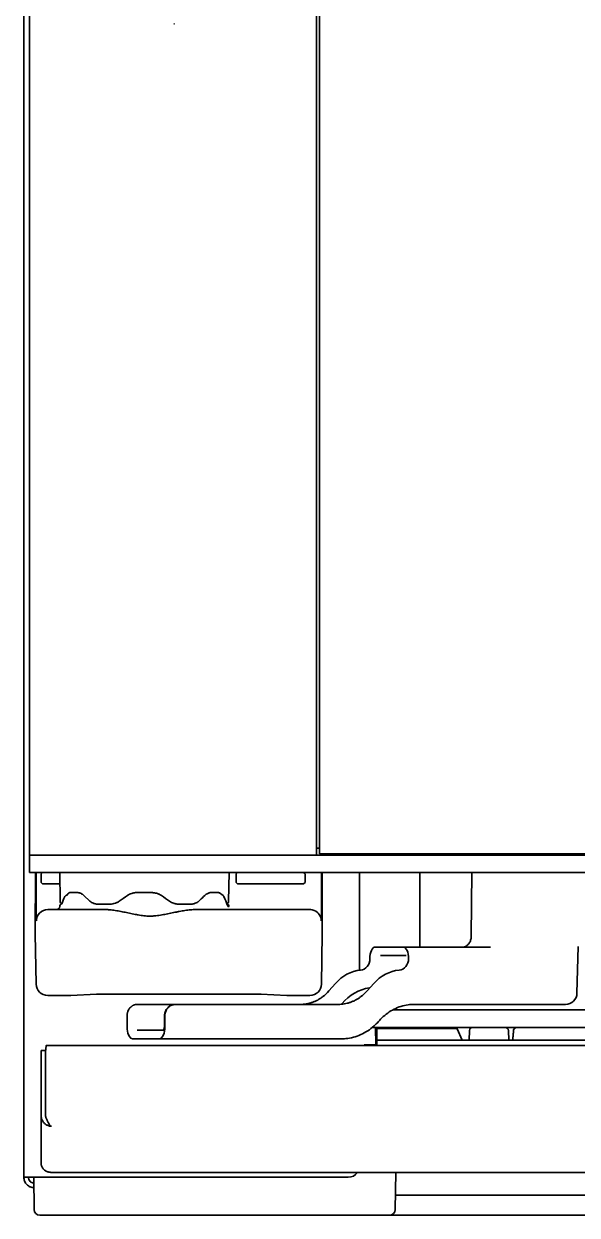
# Model space of a CAD drawing. Extents: x 6569 to 10251, y -294 to 3435.
# Drawn here: x 8535.6 to 8632, y 1270.8 to 1478.6 of the extents above; entities that cross this region are included whole.
import ezdxf

# ---------------------------------------------------------------- set-up
doc = ezdxf.new("R2010")
doc.units = 0
doc.header["$LTSCALE"] = 5
doc.layers.add('1', color=7, linetype='CONTINUOUS', true_color=0xffffff)

msp = doc.modelspace()

# ---------------------------------------------------------------- linework, layer by layer
at = {"layer": '1', "color": 7, "linetype": 'Continuous', "lineweight": 35}
for p, q in [((8535.56, 1277.43), (8535.56, 2228.33)), ((8536.56, 1333.58), (8536.56, 2226.08)), ((8586.56, 2226.08), (8586.56, 1333.58)), ((8587.06, 2225.83), (8587.06, 1333.83)), ((8561.81, 1478.58), (8561.7, 1478.58)), ((8587.06, 1334.83), (8586.56, 1334.83)), ((8587.06, 1333.83), (8929.06, 1333.83)), ((8626.52, 1333.61), (8626.52, 1333.83)), ((8538.36, 1333.58), (8536.56, 1333.58)), ((8536.56, 1330.58), (8536.56, 1333.58)), ((8538.36, 1333.58), (8538.56, 1333.58)), ((8538.56, 1333.58), (8931.56, 1333.58)), ((8625.19, 1333.61), (8625.19, 1333.58)), ((8538.56, 1330.58), (8536.56, 1330.58)), ((8537.56, 1319.88), (8537.61, 1330.58)), ((9067.56, 1330.58), (8538.56, 1330.58)), ((8538.81, 1330.58), (8538.56, 1330.33)), ((8538.56, 1330.33), (8538.56, 1328.83)), ((8541.9, 1325.57), (8541.81, 1330.58)), ((8571.23, 1325.57), (8571.31, 1330.58)), ((8572.81, 1330.58), (8572.56, 1330.33)), ((8572.56, 1330.33), (8572.56, 1328.83)), ((8584.56, 1330.33), (8584.31, 1330.58)), ((8584.56, 1328.83), (8584.56, 1330.33)), ((8587.52, 1330.58), (8587.56, 1319.88)), ((8594.06, 1313.53), (8594.06, 1330.58)), ((8604.56, 1317.58), (8604.56, 1330.58)), ((8613.6, 1330.58), (8613.52, 1319.52)), ((8538.56, 1328.83), (8538.81, 1328.58)), ((8541.85, 1328.58), (8538.81, 1328.58)), ((8572.56, 1328.83), (8572.81, 1328.58)), ((8572.81, 1328.58), (8584.31, 1328.58)), ((8584.31, 1328.58), (8584.56, 1328.83)), ((8543.67, 1327.08), (8544.98, 1327.08)), ((8546.03, 1326.56), (8547.07, 1325.59)), ((8555.26, 1327.08), (8557.87, 1327.08)), ((8566.06, 1325.59), (8566.28, 1325.79)), ((8568.15, 1327.08), (8569.46, 1327.08)), ((8569.68, 1327.03), (8570.27, 1326.56)), ((8539.75, 1324.13), (8540.09, 1324.13)), ((8540.09, 1324.13), (8545.09, 1324.13)), ((8545.09, 1324.13), (8549.58, 1324.13)), ((8548.39, 1325.08), (8550.64, 1325.08)), ((8562.49, 1325.08), (8564.74, 1325.08)), ((8565.55, 1324.13), (8580.04, 1324.13)), ((8571.31, 1324.63), (8571.2, 1324.63)), ((8580.04, 1324.13), (8585.04, 1324.13)), ((8585.04, 1324.13), (8585.38, 1324.13)), ((8537.72, 1311.09), (8537.56, 1319.88)), ((8587.56, 1319.88), (8587.41, 1311.09)), ((8596.79, 1317.58), (8601.66, 1317.58)), ((8601.66, 1317.58), (8616.89, 1317.58)), ((8631.94, 1309.53), (8632.13, 1317.68)), ((8597.73, 1316.13), (8602.17, 1316.12)), ((8589.86, 1311.23), (8588.71, 1309.92)), ((8596.53, 1311.23), (8595.36, 1309.92)), ((8543.75, 1309.13), (8539.72, 1309.13)), ((8543.75, 1309.13), (8548.24, 1309.35)), ((8552.23, 1309.37), (8572.9, 1309.37)), ((8576.88, 1309.35), (8581.38, 1309.13)), ((8585.41, 1309.13), (8581.38, 1309.13)), ((8603.5, 1307.58), (8629.94, 1307.58)), ((8560.08, 1305.58), (8560.08, 1304.09)), ((8560.14, 1305.58), (8560.08, 1305.58)), ((8597.35, 1304.59), (8597.47, 1304.73)), ((8855.09, 1306.63), (8599.84, 1306.63)), ((8555.32, 1303.08), (8559.84, 1303.08)), ((8596.23, 1303.53), (8596.81, 1303.53)), ((8596.81, 1303.53), (8596.87, 1300.53)), ((8596.81, 1303.53), (9009.32, 1303.53)), ((8597.06, 1303.35), (8597.06, 1303.32)), ((8611.06, 1303.35), (8597.06, 1303.35)), ((8597.06, 1301.35), (8597.06, 1303.32)), ((8611.06, 1303.35), (8611.06, 1303.32)), ((8611.94, 1301.35), (8611.06, 1303.32)), ((8613.2, 1303.04), (8613.14, 1301.33)), ((8619.98, 1303.04), (8620.04, 1301.33)), ((8554.51, 1301.58), (8559.18, 1301.58)), ((8559.18, 1301.58), (8590.84, 1301.58)), ((8597.06, 1300.53), (8594.87, 1300.53)), ((8597.06, 1301.33), (8597.06, 1301.35)), ((8597.06, 1301.33), (8597.06, 1300.43)), ((9009.06, 1301.33), (8597.06, 1301.33)), ((8538.56, 1299.53), (8539.36, 1299.53)), ((8538.56, 1288.24), (8538.56, 1299.53)), ((8539.36, 1288.34), (8539.36, 1299.53)), ((9066.63, 1300.43), (8539.5, 1300.43)), ((8538.56, 1288.24), (8538.56, 1279.94)), ((8539.32, 1288.11), (8539.36, 1288.34)), ((8540.28, 1278.28), (9065.85, 1278.28)), ((8600.37, 1278.28), (8600.26, 1271.81)), ((8535.56, 1277.43), (8537.36, 1277.43)), ((8537.34, 1271.82), (8537.29, 1277.43)), ((8537.36, 1277.43), (8592.06, 1277.43)), ((9005.82, 1274.33), (8600.31, 1274.33)), ((8539.81, 1270.83), (8538.34, 1270.83)), ((8597.79, 1270.83), (8539.81, 1270.83)), ((8599.26, 1270.83), (8597.79, 1270.83)), ((9006.86, 1270.83), (8599.27, 1270.83))]:
    msp.add_line(p, q, dxfattribs=at)
for centre, radius, start, end in [((8609.12, 1334.08), 0.5, 270, 330.0001), ((8611.42, 1334.48), 0.9, 226.2372, 270), ((8625.42, 1334.48), 0.9, 226.2378, 255.4045), ((8542.4, 1325.58), 0.5, 181, 242.6743), ((8570.73, 1325.58), 0.5, 297.3257, 359), ((8541.31, 1324.63), 0.5, 270, 0), ((8542.31, 1324.63), 0.5, 107.707, 180), ((8570.81, 1324.63), 0.5, 0, 72.2929), ((8629.94, 1309.58), 2, 270, 358.6477), ((8613.7, 1303.03), 0.5, 90, 178), ((8619.48, 1303.03), 0.5, 2, 90), ((8592.06, 1279.43), 2, 270, 324.924), ((8538.34, 1271.83), 1, 180.5, 270), ((8599.26, 1271.83), 1, 270, 359)]:
    msp.add_arc(centre, radius, start, end, dxfattribs=at)
for centre, major_axis, ratio, start_param, end_param in [((8600.96, 1334.08), (0, 0.5), 0.1996, 2.094417, 3.141595), ((8537.21, 1219.47), (2.09, 487.15), 0.000054, 4.9414, 4.942482), ((8587.91, 1220.01), (-2.08, 485.22), 0.000054, 1.340902, 1.341989), ((8539.75, 1322.13), (0, -2), 0.999962, 3.945661, 4.708026), ((8539.75, 1322.13), (0, -2), 0.999962, 3.141593, 3.945661), ((8585.38, 1322.13), (0, -2), 0.999962, 2.73809, 3.141593), ((8585.38, 1322.13), (0, -2), 0.999962, 1.575159, 2.73809), ((8596.79, 1315.58), (0, -2), 0.469472, 3.141593, 4.729842), ((8601.66, 1315.58), (0, -2), 0.469472, 1.553343, 3.141593), ((8594.09, 1315.54), (-0.07, 2), 0.882679, 3.191759, 4.679352), ((8600.83, 1315.54), (0.07, 2), 0.882679, 3.257302, 4.744895), ((8594.9, 1305.58), (-0.3, 8), 0.882679, 0.050167, 0.752627), ((8601.48, 1305.58), (0.3, 8), 0.882679, 0.115709, 0.818169), ((8539.72, 1311.13), (-1.79, -0.9), 0.999953, 5.833563, 7.386869), ((8585.41, 1311.13), (1.79, -0.9), 0.999953, 5.179502, 6.732807), ((8583.67, 1315.58), (-0.3, 8), 0.882679, 3.700052, 3.89422), ((8597.09, 1301.1), (-0.28, 9.5), 0.889626, 0.123276, 0.770175), ((8590.41, 1315.58), (0.3, 8), 0.882679, 3.765595, 3.959762), ((8609.02, 1306.57), (-506.5, 0.08), 0.001974, 4.806261, 4.818651), ((8609.02, 1306.57), (-506.5, 0.08), 0.001974, 4.762326, 4.805826), ((8554.38, 1312.76), (-0.34, 57.28), 0.015415, 1.696364, 1.722562), ((11375.56, 1312.6), (-118.47, -3186.4), 0.882813, 4.747404, 4.747872), ((8554.51, 1303.58), (0, -2), 0.469472, 4.886188, 6.283185), ((8559.18, 1303.58), (0, -2), 0.469472, 0, 1.398514), ((8621.39, 1303.03), (0, -0.5), 1, 3.141164, 4.614346), ((8611.95, 1302.13), (-0.008, 0.8), 0.077693, 2.878549, 3.141237)]:
    msp.add_ellipse(centre, major_axis=major_axis, ratio=ratio, start_param=start_param, end_param=end_param, dxfattribs=at)
for points, knots in [([(8626.52, 1333.61), (8626.51, 1333.61), (8626.5, 1333.61), (8626.48, 1333.61), (8626.46, 1333.61), (8626.44, 1333.61), (8626.42, 1333.61), (8626.4, 1333.61), (8626.38, 1333.61), (8626.36, 1333.61), (8626.34, 1333.61), (8626.33, 1333.6), (8626.31, 1333.6), (8626.29, 1333.6), (8626.27, 1333.6), (8626.25, 1333.6), (8626.23, 1333.6), (8626.21, 1333.6), (8626.19, 1333.6), (8626.17, 1333.6), (8626.16, 1333.6), (8626.14, 1333.6), (8626.12, 1333.6), (8626.1, 1333.6), (8626.08, 1333.6), (8626.07, 1333.6), (8626.05, 1333.6), (8626.03, 1333.6), (8626.01, 1333.6), (8625.99, 1333.6), (8625.98, 1333.6), (8625.96, 1333.6), (8625.94, 1333.6), (8625.93, 1333.6), (8625.91, 1333.6), (8625.89, 1333.6), (8625.87, 1333.6), (8625.86, 1333.6), (8625.84, 1333.6), (8625.82, 1333.6), (8625.81, 1333.6), (8625.79, 1333.6), (8625.78, 1333.6), (8625.76, 1333.6), (8625.75, 1333.6), (8625.73, 1333.6), (8625.71, 1333.6), (8625.7, 1333.6), (8625.68, 1333.6), (8625.67, 1333.6), (8625.66, 1333.6), (8625.64, 1333.6), (8625.63, 1333.6), (8625.61, 1333.6), (8625.6, 1333.6), (8625.59, 1333.6), (8625.57, 1333.6), (8625.56, 1333.6), (8625.55, 1333.6), (8625.53, 1333.6), (8625.52, 1333.6), (8625.51, 1333.6), (8625.5, 1333.6), (8625.48, 1333.6), (8625.47, 1333.6), (8625.46, 1333.6), (8625.45, 1333.6), (8625.44, 1333.6), (8625.43, 1333.6), (8625.42, 1333.6), (8625.41, 1333.6), (8625.39, 1333.6), (8625.38, 1333.6), (8625.38, 1333.6), (8625.37, 1333.6), (8625.36, 1333.6), (8625.35, 1333.6), (8625.34, 1333.6), (8625.33, 1333.6), (8625.32, 1333.6), (8625.31, 1333.6), (8625.31, 1333.6), (8625.3, 1333.6), (8625.29, 1333.6), (8625.28, 1333.6), (8625.28, 1333.6), (8625.27, 1333.6), (8625.26, 1333.6), (8625.26, 1333.6), (8625.25, 1333.6), (8625.25, 1333.6), (8625.24, 1333.6), (8625.24, 1333.6), (8625.23, 1333.6), (8625.23, 1333.6), (8625.22, 1333.6), (8625.22, 1333.6), (8625.21, 1333.6), (8625.21, 1333.6), (8625.21, 1333.61), (8625.2, 1333.61), (8625.2, 1333.61), (8625.2, 1333.61), (8625.2, 1333.61), (8625.19, 1333.61), (8625.19, 1333.61), (8625.19, 1333.61), (8625.19, 1333.61), (8625.19, 1333.61), (8625.19, 1333.61)], [0, 0, 0, 0, 0.009342, 0.018684, 0.028026, 0.037368, 0.04671, 0.056052, 0.065394, 0.074736, 0.084079, 0.093421, 0.102764, 0.112106, 0.121449, 0.130791, 0.140134, 0.149477, 0.15882, 0.168163, 0.177506, 0.186849, 0.196192, 0.205535, 0.214879, 0.224222, 0.233566, 0.242909, 0.252253, 0.261596, 0.27094, 0.280284, 0.289628, 0.298972, 0.308316, 0.31766, 0.327004, 0.336348, 0.345693, 0.355037, 0.364382, 0.373726, 0.383071, 0.392416, 0.401761, 0.411105, 0.42045, 0.429795, 0.439141, 0.448486, 0.457831, 0.467176, 0.476522, 0.485867, 0.495213, 0.504559, 0.513904, 0.52325, 0.532596, 0.541942, 0.551288, 0.560634, 0.56998, 0.579327, 0.588673, 0.59802, 0.607366, 0.616713, 0.62606, 0.635406, 0.644753, 0.6541, 0.663447, 0.672794, 0.682142, 0.691489, 0.700836, 0.710184, 0.719532, 0.728879, 0.738227, 0.747575, 0.756923, 0.766271, 0.775619, 0.784967, 0.794315, 0.803664, 0.813012, 0.822361, 0.831709, 0.841058, 0.850407, 0.859756, 0.869105, 0.878454, 0.887803, 0.897152, 0.906501, 0.915851, 0.9252, 0.93455, 0.9439, 0.95325, 0.962599, 0.971949, 0.9813, 0.99065, 1, 1, 1, 1]), ([(8537.71, 1323.81), (8537.71, 1323.83), (8537.71, 1323.85), (8537.71, 1323.89), (8537.71, 1323.91), (8537.71, 1324.09), (8537.71, 1324.27), (8537.71, 1324.63), (8537.71, 1324.82), (8537.71, 1325.22), (8537.71, 1325.43), (8537.71, 1325.7), (8537.71, 1325.75), (8537.71, 1325.86), (8537.71, 1325.92), (8537.7, 1326.09), (8537.7, 1326.2), (8537.7, 1326.54), (8537.7, 1327.01), (8537.71, 1327.49), (8537.71, 1327.87), (8537.71, 1327.99), (8537.71, 1328.18), (8537.71, 1328.25), (8537.71, 1328.37), (8537.71, 1328.44), (8537.71, 1328.76), (8537.71, 1329.02), (8537.71, 1329.54), (8537.71, 1329.8), (8537.71, 1330.06)], [0, 0, 0, 0, 0.012313, 0.012313, 0.025843, 0.025843, 0.134082, 0.134082, 0.242322, 0.242322, 0.350562, 0.350562, 0.377622, 0.377622, 0.404682, 0.404682, 0.458801, 0.458801, 0.567041, 0.675281, 0.675281, 0.729401, 0.729401, 0.756461, 0.756461, 0.783521, 0.783521, 0.89176, 0.89176, 1, 1, 1, 1]), ([(8587.42, 1330.06), (8587.42, 1329.8), (8587.42, 1329.54), (8587.42, 1329.02), (8587.42, 1328.76), (8587.42, 1328.26), (8587.42, 1328), (8587.42, 1327.69), (8587.42, 1327.63), (8587.42, 1327.51), (8587.42, 1327.44), (8587.42, 1327.26), (8587.42, 1327.14), (8587.42, 1326.78), (8587.42, 1326.55), (8587.42, 1326.09), (8587.42, 1325.87), (8587.42, 1325.55), (8587.42, 1325.44), (8587.42, 1325.28), (8587.42, 1325.23), (8587.42, 1325.13), (8587.42, 1325.08), (8587.42, 1325.01), (8587.42, 1325), (8587.42, 1324.98)], [0, 0, 0, 0, 0.141338, 0.141338, 0.282676, 0.282676, 0.424014, 0.424014, 0.459348, 0.459348, 0.494683, 0.494683, 0.565352, 0.565352, 0.706689, 0.706689, 0.848027, 0.848027, 0.918696, 0.918696, 0.954031, 0.954031, 0.989365, 0.989365, 1, 1, 1, 1]), ([(8543.04, 1326.63), (8543.01, 1326.63), (8542.98, 1326.62), (8542.93, 1326.6), (8542.92, 1326.6), (8542.89, 1326.58), (8542.87, 1326.57), (8542.83, 1326.54), (8542.81, 1326.51), (8542.77, 1326.46), (8542.76, 1326.45), (8542.73, 1326.41), (8542.72, 1326.39), (8542.71, 1326.37)], [0, 0, 0, 0, 0.25, 0.25, 0.375, 0.375, 0.5, 0.5, 0.75, 0.75, 0.875, 0.875, 1, 1, 1, 1]), ([(8543.04, 1326.63), (8543.08, 1326.59), (8543.09, 1326.61), (8543.1, 1326.65), (8543.13, 1326.7), (8543.16, 1326.75), (8543.22, 1326.85), (8543.27, 1326.9), (8543.33, 1326.96), (8543.34, 1326.97), (8543.37, 1326.99), (8543.38, 1326.99), (8543.43, 1327.02), (8543.45, 1327.03), (8543.54, 1327.07), (8543.6, 1327.08), (8543.67, 1327.08)], [0, 0, 0, 0, 0.0625, 0.0625, 0.125, 0.25, 0.25, 0.5, 0.5, 0.5625, 0.5625, 0.625, 0.625, 0.75, 0.75, 1, 1, 1, 1]), ([(8544.98, 1327.08), (8545.02, 1327.08), (8545.06, 1327.07), (8545.15, 1327.06), (8545.19, 1327.05), (8545.32, 1327.02), (8545.41, 1326.99), (8545.52, 1326.94), (8545.55, 1326.92), (8545.59, 1326.9), (8545.66, 1326.86), (8545.73, 1326.82), (8545.86, 1326.72), (8545.95, 1326.65), (8546.03, 1326.56)], [0, 0, 0, 0, 0.125, 0.125, 0.25, 0.25, 0.5, 0.5, 0.5625, 0.5625, 0.625, 0.75, 0.75, 1, 1, 1, 1]), ([(8547.07, 1325.59), (8547.17, 1325.5), (8547.26, 1325.43), (8547.47, 1325.3), (8547.58, 1325.25), (8547.71, 1325.2), (8547.74, 1325.19), (8547.8, 1325.17), (8547.83, 1325.16), (8547.91, 1325.13), (8547.97, 1325.12), (8548.15, 1325.09), (8548.27, 1325.08), (8548.39, 1325.08)], [0, 0, 0, 0, 0.25, 0.25, 0.5, 0.5, 0.5625, 0.5625, 0.625, 0.625, 0.75, 0.75, 1, 1, 1, 1]), ([(8550.64, 1325.08), (8550.78, 1325.08), (8550.91, 1325.09), (8551.18, 1325.13), (8551.32, 1325.16), (8551.49, 1325.22), (8551.52, 1325.23), (8551.58, 1325.25), (8551.62, 1325.27), (8551.71, 1325.31), (8551.78, 1325.34), (8551.97, 1325.43), (8552.09, 1325.51), (8552.2, 1325.59)], [0, 0, 0, 0, 0.25, 0.25, 0.5, 0.5, 0.5625, 0.5625, 0.625, 0.625, 0.75, 0.75, 1, 1, 1, 1]), ([(8553.6, 1326.56), (8553.66, 1326.61), (8553.72, 1326.65), (8553.82, 1326.7), (8553.85, 1326.72), (8553.91, 1326.75), (8553.94, 1326.77), (8554.11, 1326.85), (8554.24, 1326.9), (8554.45, 1326.97), (8554.52, 1326.99), (8554.63, 1327.01), (8554.67, 1327.02), (8554.74, 1327.03), (8554.78, 1327.04), (8554.96, 1327.07), (8555.11, 1327.08), (8555.26, 1327.08)], [0, 0, 0, 0, 0.125, 0.125, 0.1875, 0.1875, 0.25, 0.25, 0.5, 0.5, 0.625, 0.625, 0.6875, 0.6875, 0.75, 0.75, 1, 1, 1, 1]), ([(8557.87, 1327.08), (8557.95, 1327.08), (8558.02, 1327.07), (8558.17, 1327.06), (8558.24, 1327.05), (8558.46, 1327.02), (8558.6, 1326.99), (8558.78, 1326.94), (8558.81, 1326.92), (8558.88, 1326.9), (8558.99, 1326.86), (8559.09, 1326.82), (8559.28, 1326.72), (8559.41, 1326.65), (8559.53, 1326.56)], [0, 0, 0, 0, 0.125, 0.125, 0.25, 0.25, 0.5, 0.5, 0.5625, 0.5625, 0.625, 0.75, 0.75, 1, 1, 1, 1]), ([(8560.93, 1325.59), (8561.04, 1325.5), (8561.16, 1325.43), (8561.41, 1325.3), (8561.54, 1325.25), (8561.71, 1325.2), (8561.74, 1325.19), (8561.81, 1325.17), (8561.84, 1325.16), (8561.94, 1325.13), (8562.01, 1325.12), (8562.21, 1325.09), (8562.35, 1325.08), (8562.49, 1325.08)], [0, 0, 0, 0, 0.25, 0.25, 0.5, 0.5, 0.5625, 0.5625, 0.625, 0.625, 0.75, 0.75, 1, 1, 1, 1]), ([(8564.74, 1325.08), (8564.75, 1325.08), (8564.75, 1325.08), (8564.76, 1325.08), (8564.77, 1325.08), (8564.8, 1325.08), (8564.85, 1325.08), (8564.95, 1325.09), (8565.1, 1325.11), (8565.21, 1325.13), (8565.33, 1325.17), (8565.38, 1325.19), (8565.55, 1325.25), (8565.66, 1325.3), (8565.79, 1325.38), (8565.81, 1325.4), (8565.86, 1325.43), (8565.94, 1325.49), (8566.01, 1325.55), (8566.06, 1325.59)], [0, 0, 0, 0, 0.007812, 0.007812, 0.015625, 0.03125, 0.0625, 0.125, 0.25, 0.375, 0.375, 0.5, 0.5, 0.75, 0.75, 0.8125, 0.8125, 0.875, 1, 1, 1, 1]), ([(8567.09, 1326.56), (8567.14, 1326.61), (8567.18, 1326.65), (8567.27, 1326.72), (8567.31, 1326.75), (8567.45, 1326.85), (8567.54, 1326.9), (8567.65, 1326.96), (8567.67, 1326.97), (8567.72, 1326.99), (8567.78, 1327.01), (8567.85, 1327.03), (8567.98, 1327.07), (8568.07, 1327.08), (8568.15, 1327.08)], [0, 0, 0, 0, 0.125, 0.125, 0.25, 0.25, 0.5, 0.5, 0.5625, 0.5625, 0.625, 0.75, 0.75, 1, 1, 1, 1]), ([(8569.46, 1327.08), (8569.49, 1327.08), (8569.53, 1327.07), (8569.59, 1327.06), (8569.62, 1327.05), (8569.66, 1327.04), (8569.67, 1327.04), (8569.68, 1327.03)], [0, 0, 0, 0, 0.428218, 0.428218, 0.856437, 0.856437, 1, 1, 1, 1]), ([(8570.42, 1326.37), (8570.4, 1326.41), (8570.37, 1326.45), (8570.34, 1326.5), (8570.32, 1326.51), (8570.3, 1326.54), (8570.28, 1326.55), (8570.27, 1326.56)], [0, 0, 0, 0, 0.25, 0.25, 0.375, 0.375, 0.4990413, 0.4990413, 0.4990413, 0.4990413]), ([(8537.75, 1322.13), (8537.75, 1322.13), (8537.74, 1322.15), (8537.74, 1322.2), (8537.74, 1322.27), (8537.73, 1322.4), (8537.73, 1322.49), (8537.73, 1322.52), (8537.73, 1322.55), (8537.73, 1322.58), (8537.73, 1322.59), (8537.73, 1322.64), (8537.73, 1322.69), (8537.72, 1322.84), (8537.72, 1323.06), (8537.72, 1323.32), (8537.71, 1323.54), (8537.71, 1323.61), (8537.71, 1323.73), (8537.71, 1323.77), (8537.71, 1323.81), (8537.71, 1323.81)], [0, 0, 0, 0, 0.147902, 0.147902, 0.295804, 0.443705, 0.443705, 0.480681, 0.499168, 0.499168, 0.517656, 0.517656, 0.591607, 0.591607, 0.739509, 0.887411, 0.887411, 0.961362, 0.961362, 0.998337, 1, 1, 1, 1]), ([(8565.55, 1324.13), (8565.4, 1324.13), (8565.24, 1324.12), (8564.92, 1324.11), (8564.76, 1324.09), (8564.28, 1324.05), (8563.96, 1324.01), (8563.3, 1323.91), (8562.97, 1323.85), (8562.56, 1323.77), (8562.48, 1323.76), (8562.31, 1323.72), (8562.06, 1323.68), (8561.81, 1323.62), (8561.31, 1323.52), (8560.98, 1323.45), (8560.47, 1323.35), (8560.3, 1323.31), (8559.96, 1323.25), (8559.62, 1323.18), (8559.28, 1323.13), (8558.94, 1323.08), (8558.76, 1323.06), (8558.5, 1323.03), (8558.41, 1323.02), (8558.24, 1323.01), (8558.15, 1323), (8557.89, 1322.99), (8557.71, 1322.98), (8557.52, 1322.98), (8557.49, 1322.98), (8557.45, 1322.98), (8557.39, 1322.98), (8557.23, 1322.99), (8557.1, 1322.99), (8556.84, 1323.01), (8556.67, 1323.02), (8556.15, 1323.08), (8555.81, 1323.13), (8555.38, 1323.21), (8555.3, 1323.22), (8555.13, 1323.25), (8555.04, 1323.27), (8554.79, 1323.32), (8554.62, 1323.35), (8554.12, 1323.46), (8553.79, 1323.53), (8553.13, 1323.66), (8552.8, 1323.73), (8552.14, 1323.85), (8551.82, 1323.91), (8551.33, 1323.98), (8551.17, 1324.01), (8550.85, 1324.05), (8550.69, 1324.06), (8550.49, 1324.08), (8550.45, 1324.09), (8550.37, 1324.09), (8550.25, 1324.1), (8550.13, 1324.11), (8549.89, 1324.12), (8549.73, 1324.13), (8549.58, 1324.13)], [0, 0, 0, 0, 0.03125, 0.03125, 0.0625, 0.0625, 0.125, 0.125, 0.1875, 0.1875, 0.203125, 0.203125, 0.21875, 0.25, 0.25, 0.3125, 0.3125, 0.34375, 0.34375, 0.375, 0.40625, 0.40625, 0.4375, 0.4375, 0.453125, 0.453125, 0.46875, 0.46875, 0.5, 0.5, 0.503906, 0.503906, 0.507812, 0.515625, 0.53125, 0.53125, 0.5625, 0.5625, 0.625, 0.625, 0.640625, 0.640625, 0.65625, 0.65625, 0.6875, 0.6875, 0.75, 0.75, 0.8125, 0.8125, 0.875, 0.875, 0.90625, 0.90625, 0.9375, 0.9375, 0.945312, 0.945312, 0.953125, 0.96875, 0.96875, 1, 1, 1, 1]), ([(8571.2, 1324.63), (8571.19, 1324.63), (8571.17, 1324.63), (8571.15, 1324.66), (8571.14, 1324.66), (8571.13, 1324.68), (8571.13, 1324.69), (8571.12, 1324.7), (8571.12, 1324.71), (8571.1, 1324.74), (8571.08, 1324.78), (8571.04, 1324.86), (8571.03, 1324.91), (8571.01, 1324.97)], [0, 0, 0, 0, 0.25, 0.25, 0.375, 0.375, 0.4375, 0.4375, 0.5, 0.5, 0.75, 0.75, 1, 1, 1, 1]), ([(8587.42, 1324.98), (8587.42, 1324.8), (8587.42, 1324.62), (8587.42, 1324.27), (8587.42, 1324.1), (8587.42, 1323.77), (8587.41, 1323.62), (8587.41, 1323.44), (8587.41, 1323.4), (8587.41, 1323.33), (8587.41, 1323.3), (8587.41, 1323.2), (8587.41, 1323.13), (8587.41, 1322.95), (8587.4, 1322.73), (8587.4, 1322.55), (8587.4, 1322.44), (8587.4, 1322.41), (8587.4, 1322.36), (8587.4, 1322.34), (8587.39, 1322.31), (8587.39, 1322.3), (8587.39, 1322.24), (8587.39, 1322.16), (8587.38, 1322.13), (8587.38, 1322.13)], [0, 0, 0, 0, 0.103617, 0.103617, 0.215665, 0.215665, 0.327713, 0.327713, 0.355725, 0.355725, 0.383737, 0.383737, 0.439761, 0.439761, 0.551808, 0.663856, 0.663856, 0.71988, 0.71988, 0.747892, 0.747892, 0.775904, 0.775904, 0.887952, 1, 1, 1, 1]), ([(8613.52, 1319.52), (8613.52, 1319.43), (8613.51, 1319.13), (8613.38, 1318.63), (8613.1, 1318.13), (8612.73, 1317.78), (8612.37, 1317.61), (8612.13, 1317.58), (8612.03, 1317.58)], [0, 0, 0, 0, 0.07918, 0.26219, 0.446603, 0.635248, 0.834717, 1, 1, 1, 1]), ([(8548.24, 1309.35), (8548.25, 1309.35), (8548.29, 1309.35), (8548.37, 1309.35), (8548.45, 1309.35), (8548.52, 1309.36), (8548.55, 1309.36), (8548.59, 1309.36), (8548.62, 1309.36), (8548.63, 1309.36), (8548.7, 1309.36), (8548.82, 1309.36), (8549.03, 1309.36), (8549.18, 1309.36), (8549.31, 1309.36), (8549.35, 1309.36), (8549.42, 1309.36), (8549.44, 1309.36), (8549.48, 1309.36), (8549.6, 1309.36), (8549.81, 1309.36), (8550.11, 1309.36), (8550.33, 1309.36), (8550.46, 1309.36), (8550.49, 1309.36), (8550.55, 1309.36), (8550.58, 1309.36), (8550.66, 1309.36), (8550.72, 1309.36), (8551.01, 1309.37), (8551.24, 1309.37), (8551.55, 1309.37), (8551.61, 1309.37), (8551.73, 1309.37), (8551.79, 1309.37), (8551.92, 1309.37), (8551.98, 1309.37), (8552.1, 1309.37), (8552.17, 1309.37), (8552.23, 1309.37)], [0, 0, 0, 0, 0.0625, 0.125, 0.1875, 0.1875, 0.21875, 0.234375, 0.234375, 0.25, 0.25, 0.3125, 0.375, 0.4375, 0.4375, 0.46875, 0.46875, 0.484375, 0.484375, 0.5, 0.5625, 0.625, 0.6875, 0.6875, 0.703125, 0.703125, 0.71875, 0.71875, 0.75, 0.75, 0.875, 0.875, 0.90625, 0.90625, 0.9375, 0.9375, 0.96875, 0.96875, 1, 1, 1, 1]), ([(8572.9, 1309.37), (8572.96, 1309.37), (8573.02, 1309.37), (8573.15, 1309.37), (8573.21, 1309.37), (8573.39, 1309.37), (8573.51, 1309.37), (8573.76, 1309.37), (8573.94, 1309.37), (8574.14, 1309.37), (8574.23, 1309.36), (8574.29, 1309.36), (8574.32, 1309.36), (8574.46, 1309.36), (8574.69, 1309.36), (8575.01, 1309.36), (8575.21, 1309.36), (8575.36, 1309.36), (8575.41, 1309.36), (8575.5, 1309.36), (8575.55, 1309.36), (8575.69, 1309.36), (8575.78, 1309.36), (8575.94, 1309.36), (8576.1, 1309.36), (8576.24, 1309.36), (8576.32, 1309.36), (8576.33, 1309.36), (8576.36, 1309.36), (8576.38, 1309.36), (8576.42, 1309.36), (8576.45, 1309.36), (8576.54, 1309.36), (8576.64, 1309.35), (8576.71, 1309.35), (8576.78, 1309.35), (8576.81, 1309.35), (8576.86, 1309.35), (8576.88, 1309.35), (8576.89, 1309.35)], [0, 0, 0, 0, 0.03125, 0.03125, 0.0625, 0.0625, 0.125, 0.125, 0.1875, 0.21875, 0.234375, 0.234375, 0.25, 0.25, 0.3125, 0.375, 0.4375, 0.4375, 0.46875, 0.46875, 0.5, 0.5, 0.5625, 0.5625, 0.625, 0.6875, 0.6875, 0.703125, 0.703125, 0.71875, 0.71875, 0.75, 0.75, 0.8125, 0.875, 0.875, 0.9375, 0.9375, 1, 1, 1, 1]), ([(8583.73, 1307.58), (8583.91, 1307.58), (8584.26, 1307.59), (8584.78, 1307.66), (8585.12, 1307.73), (8585.33, 1307.78), (8585.37, 1307.8), (8585.46, 1307.82), (8585.5, 1307.83), (8585.63, 1307.87), (8585.71, 1307.9), (8585.96, 1307.98), (8586.29, 1308.11), (8586.76, 1308.34), (8587.22, 1308.62), (8587.51, 1308.82), (8587.66, 1308.94)], [0, 0, 0, 0, 0.125, 0.25, 0.375, 0.375, 0.40625, 0.40625, 0.4375, 0.4375, 0.5, 0.5, 0.625, 0.75, 0.875, 1, 1, 1, 1]), ([(8590.35, 1307.58), (8590.52, 1307.58), (8590.87, 1307.59), (8591.39, 1307.66), (8591.74, 1307.73), (8591.95, 1307.78), (8591.99, 1307.8), (8592.08, 1307.82), (8592.12, 1307.83), (8592.25, 1307.87), (8592.33, 1307.9), (8592.58, 1307.98), (8592.91, 1308.11), (8593.39, 1308.35), (8593.85, 1308.62), (8594.15, 1308.82), (8594.3, 1308.94)], [0, 0, 0, 0, 0.125, 0.25, 0.375, 0.375, 0.40625, 0.40625, 0.4375, 0.4375, 0.5, 0.5, 0.625, 0.75, 0.875, 1, 1, 1, 1]), ([(8553.55, 1305.58), (8553.55, 1305.71), (8553.56, 1305.84), (8553.59, 1306.03), (8553.6, 1306.09), (8553.63, 1306.19), (8553.64, 1306.22), (8553.66, 1306.28), (8553.67, 1306.31), (8553.72, 1306.46), (8553.77, 1306.58), (8553.85, 1306.71), (8553.88, 1306.75), (8553.9, 1306.79), (8553.92, 1306.82), (8553.93, 1306.83), (8553.97, 1306.9), (8554.01, 1306.94), (8554.13, 1307.08), (8554.22, 1307.17), (8554.34, 1307.26), (8554.37, 1307.27), (8554.41, 1307.31), (8554.44, 1307.32), (8554.52, 1307.37), (8554.62, 1307.43), (8554.73, 1307.47), (8554.81, 1307.5), (8554.84, 1307.51), (8554.89, 1307.52), (8554.92, 1307.53), (8555.06, 1307.56), (8555.18, 1307.58), (8555.3, 1307.58)], [0, 0, 0, 0, 0.125, 0.125, 0.1875, 0.1875, 0.21875, 0.21875, 0.25, 0.25, 0.375, 0.375, 0.40625, 0.421875, 0.421875, 0.4375, 0.4375, 0.5, 0.5, 0.625, 0.625, 0.65625, 0.65625, 0.6875, 0.6875, 0.75, 0.8125, 0.8125, 0.84375, 0.84375, 0.875, 0.875, 1, 1, 1, 1]), ([(8561.62, 1307.53), (8561.57, 1307.53), (8561.32, 1307.49), (8560.9, 1307.27), (8560.45, 1306.83), (8560.14, 1306.24), (8560.08, 1305.8), (8560.08, 1305.56)], [0, 0, 0, 0, 0.052075, 0.283022, 0.513032, 0.746363, 1, 1, 1, 1]), ([(8560.14, 1305.58), (8560.14, 1305.71), (8560.15, 1305.84), (8560.19, 1306.03), (8560.2, 1306.09), (8560.23, 1306.19), (8560.24, 1306.22), (8560.26, 1306.28), (8560.27, 1306.31), (8560.33, 1306.46), (8560.38, 1306.58), (8560.46, 1306.71), (8560.49, 1306.75), (8560.51, 1306.79), (8560.53, 1306.82), (8560.54, 1306.83), (8560.59, 1306.89), (8560.63, 1306.94), (8560.75, 1307.08), (8560.84, 1307.16), (8560.96, 1307.25), (8560.98, 1307.27), (8561.03, 1307.31), (8561.06, 1307.32), (8561.14, 1307.37), (8561.24, 1307.42), (8561.35, 1307.47), (8561.43, 1307.5), (8561.46, 1307.5), (8561.51, 1307.52), (8561.54, 1307.53), (8561.69, 1307.56), (8561.8, 1307.57), (8561.92, 1307.57)], [0, 0, 0, 0, 0.125, 0.125, 0.1875, 0.1875, 0.21875, 0.21875, 0.25, 0.25, 0.375, 0.375, 0.40625, 0.421875, 0.421875, 0.4375, 0.4375, 0.5, 0.5, 0.625, 0.625, 0.65625, 0.65625, 0.6875, 0.6875, 0.75, 0.8125, 0.8125, 0.84375, 0.84375, 0.875, 0.875, 1, 1, 1, 1]), ([(8597.47, 1304.73), (8597.62, 1304.9), (8598.09, 1305.39), (8598.95, 1306.11), (8600.07, 1306.79), (8601.27, 1307.27), (8602.42, 1307.53), (8603.17, 1307.58), (8603.5, 1307.58)], [0, 0, 0, 0, 0.091419, 0.279258, 0.467834, 0.657804, 0.84942, 1, 1, 1, 1]), ([(8553.57, 1303.54), (8553.57, 1303.63), (8553.57, 1303.73), (8553.57, 1303.91), (8553.56, 1304), (8553.56, 1304.09)], [0, 0, 0, 0, 0.5, 0.5, 1, 1, 1, 1]), ([(8560.07, 1304.09), (8560.07, 1304.03), (8560.07, 1303.84), (8560.03, 1303.52), (8559.95, 1303.21), (8559.87, 1303.03), (8559.83, 1302.98), (8559.83, 1302.97), (8559.83, 1302.97)], [0, 0, 0, 0, 0.103003, 0.357811, 0.59229, 0.789225, 0.974748, 1, 1, 1, 1]), ([(8560.12, 1303.54), (8560.12, 1303.63), (8560.13, 1303.72), (8560.13, 1303.91), (8560.13, 1304), (8560.13, 1304.09)], [0, 0, 0, 0, 0.5, 0.5, 1, 1, 1, 1]), ([(8590.84, 1301.58), (8591.11, 1301.58), (8591.83, 1301.61), (8592.99, 1301.82), (8594.28, 1302.28), (8595.49, 1302.94), (8596.52, 1303.73), (8597.1, 1304.32), (8597.35, 1304.59)], [0, 0, 0, 0, 0.111942, 0.297547, 0.483248, 0.669386, 0.856264, 1, 1, 1, 1]), ([(8539.5, 1300.43), (8539.5, 1300.43), (8539.5, 1300.42), (8539.49, 1300.42), (8539.49, 1300.42), (8539.49, 1300.41), (8539.49, 1300.41), (8539.48, 1300.4), (8539.47, 1300.38), (8539.47, 1300.35), (8539.46, 1300.35), (8539.46, 1300.33), (8539.46, 1300.33), (8539.46, 1300.31), (8539.45, 1300.29), (8539.44, 1300.24), (8539.44, 1300.2), (8539.43, 1300.15), (8539.43, 1300.14), (8539.43, 1300.12), (8539.42, 1300.09), (8539.42, 1300.03), (8539.41, 1299.98), (8539.41, 1299.94), (8539.4, 1299.92), (8539.4, 1299.9), (8539.4, 1299.88), (8539.39, 1299.82), (8539.39, 1299.76), (8539.38, 1299.67), (8539.38, 1299.64), (8539.37, 1299.59), (8539.37, 1299.56), (8539.36, 1299.53)], [0, 0, 0, 0, 0.061774, 0.061774, 0.093049, 0.093049, 0.124323, 0.124323, 0.24942, 0.24942, 0.280694, 0.280694, 0.311968, 0.311968, 0.374516, 0.374516, 0.499613, 0.499613, 0.530887, 0.530887, 0.562161, 0.62471, 0.687258, 0.687258, 0.718532, 0.718532, 0.749807, 0.749807, 0.874903, 0.874903, 0.937452, 0.937452, 1, 1, 1, 1]), ([(8538.58, 1288.01), (8538.58, 1288.01), (8538.58, 1288.01), (8538.59, 1287.93), (8538.62, 1287.77), (8538.7, 1287.53), (8538.8, 1287.31), (8538.93, 1287.1), (8539.09, 1286.91), (8539.26, 1286.75), (8539.46, 1286.6), (8539.67, 1286.49), (8539.9, 1286.4), (8540.13, 1286.34), (8540.29, 1286.33), (8540.36, 1286.32)], [0, 0, 0, 0, 0.00192, 0.00192, 0.092654, 0.183389, 0.274123, 0.364858, 0.455593, 0.546327, 0.637062, 0.727796, 0.818531, 0.909265, 1, 1, 1, 1]), ([(8540.1, 1278.34), (8540.1, 1278.34), (8540.13, 1278.32), (8540.19, 1278.29), (8540.28, 1278.27), (8540.34, 1278.28), (8540.36, 1278.29)], [0, 0, 0, 0, 0.002915, 0.335276, 0.667638, 1, 1, 1, 1]), ([(8537.36, 1275.63), (8537.33, 1275.63), (8537.3, 1275.63), (8537.25, 1275.63), (8537.16, 1275.64), (8537.07, 1275.65), (8536.9, 1275.68), (8536.79, 1275.72), (8536.62, 1275.78), (8536.57, 1275.81), (8536.49, 1275.85), (8536.47, 1275.87), (8536.42, 1275.9), (8536.39, 1275.91), (8536.27, 1275.99), (8536.17, 1276.07), (8536.01, 1276.24), (8535.93, 1276.33), (8535.8, 1276.52), (8535.75, 1276.63), (8535.68, 1276.79), (8535.66, 1276.85), (8535.63, 1276.93), (8535.63, 1276.96), (8535.61, 1277.02), (8535.6, 1277.05), (8535.58, 1277.19), (8535.56, 1277.31), (8535.56, 1277.43)], [0, 0, 0, 0, 0.03125, 0.03125, 0.0625, 0.125, 0.125, 0.25, 0.25, 0.3125, 0.3125, 0.34375, 0.34375, 0.375, 0.375, 0.5, 0.5, 0.625, 0.625, 0.75, 0.75, 0.8125, 0.8125, 0.84375, 0.84375, 0.875, 0.875, 1, 1, 1, 1]), ([(8536.36, 1277.43), (8536.36, 1277.41), (8536.36, 1277.39), (8536.37, 1277.36), (8536.37, 1277.34), (8536.37, 1277.29), (8536.38, 1277.26), (8536.4, 1277.17), (8536.42, 1277.1), (8536.49, 1276.92), (8536.56, 1276.81), (8536.75, 1276.63), (8536.86, 1276.55), (8537.04, 1276.48), (8537.1, 1276.46), (8537.2, 1276.44), (8537.23, 1276.43), (8537.3, 1276.43), (8537.33, 1276.43), (8537.36, 1276.43)], [0, 0, 0, 0, 0.03125, 0.03125, 0.0625, 0.0625, 0.125, 0.125, 0.25, 0.25, 0.5, 0.5, 0.75, 0.75, 0.875, 0.875, 0.9375, 0.9375, 1, 1, 1, 1])]:
    msp.add_open_spline(points, degree=3, knots=knots, dxfattribs=at)
for points, degree in [([(8542.71, 1326.37), (8542.49, 1325.95), (8542.3, 1325.52), (8542.16, 1325.1)], 3), ([(8552.2, 1325.59), (8552.66, 1325.91), (8553.13, 1326.24), (8553.6, 1326.56)], 3), ([(8555.47, 1327.08), (8555.4, 1327.08), (8555.33, 1327.08), (8555.26, 1327.08)], 3), ([(8559.53, 1326.56), (8560, 1326.24), (8560.47, 1325.91), (8560.92, 1325.59)], 3), ([(8566.28, 1325.79), (8566.56, 1326.05), (8566.83, 1326.31), (8567.09, 1326.56)], 3), ([(8571.01, 1324.97), (8570.86, 1325.43), (8570.67, 1325.9), (8570.42, 1326.37)], 3), ([(8553.58, 1303.23), (8553.57, 1303.33), (8553.57, 1303.44), (8553.57, 1303.54)], 3), ([(8560.1, 1303.23), (8560.11, 1303.34), (8560.12, 1303.44), (8560.12, 1303.54)], 3), ([(8620.89, 1303.07), (8620.74, 1301.33)], 1), ([(8538.58, 1288.01), (8538.57, 1288.09), (8538.56, 1288.16), (8538.56, 1288.24)], 3), ([(8539.32, 1288.11), (8539.36, 1288.03), (8539.42, 1287.87), (8539.51, 1287.64), (8539.61, 1287.41), (8539.7, 1287.2), (8539.8, 1287.01), (8539.89, 1286.83), (8539.99, 1286.67), (8540.08, 1286.54), (8540.18, 1286.44), (8540.27, 1286.36), (8540.33, 1286.33), (8540.36, 1286.32)], 3), ([(8538.56, 1279.94), (8538.56, 1279.87), (8538.57, 1279.72), (8538.62, 1279.5), (8538.7, 1279.29), (8538.8, 1279.09), (8538.93, 1278.91), (8539.09, 1278.74), (8539.27, 1278.6), (8539.46, 1278.48), (8539.67, 1278.39), (8539.9, 1278.33), (8540.13, 1278.29), (8540.29, 1278.29), (8540.36, 1278.29)], 3)]:
    msp.add_open_spline(points, degree=degree, dxfattribs=at)
msp.add_rational_spline([(8561.92, 1307.57), (8576.1, 1307.58), (8590.35, 1307.58)], [1, 0.999602795439, 1], degree=2, dxfattribs=at)

doc.saveas('drawing.dxf')
